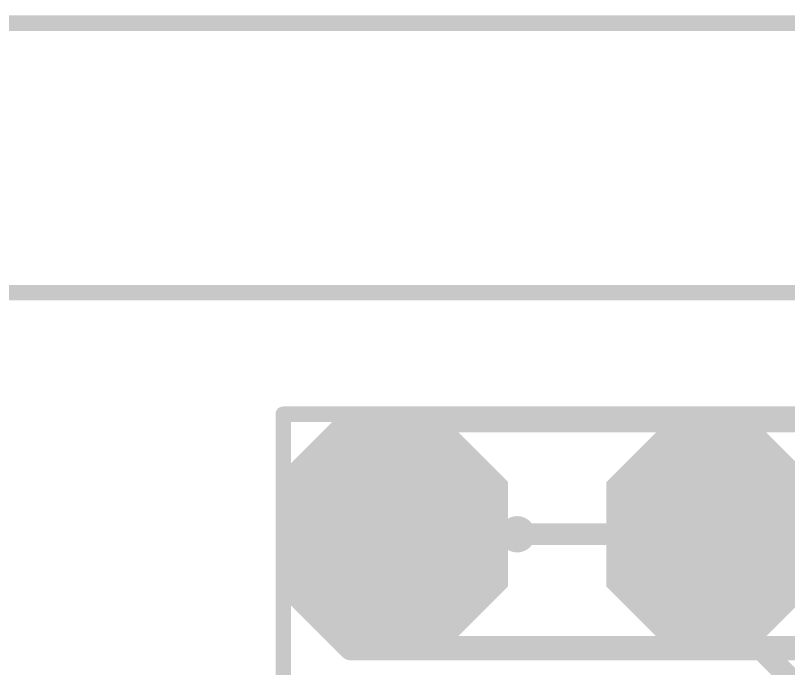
# Model space of a CAD drawing. Header units: inches. Extents: x 28 to 136, y 32 to 73.
# Drawn here: x 35.89 to 42.27, y 67.12 to 72.5 of the extents above; entities that cross this region are included whole.
import ezdxf

# ---------------------------------------------------------------- set-up
doc = ezdxf.new("R2010")
doc.units = ezdxf.units.IN
for name, color, linetype in [('Board Outline', 216, 'Continuous'), ('Bottom Layer', 5, 'Continuous'), ('Top Layer', 1, 'Continuous'), ('Top Overlay', 2, 'Continuous'), ('Top Paste', 8, 'Continuous'), ('Top Solder', 216, 'Continuous'), ('Via Holes', 16, 'Continuous')]:
    doc.layers.add(name, color=color, linetype=linetype)

# ---------------------------------------------------------------- blocks, each defined once
blk = doc.blocks.new('5_T____P___46')
at = {"layer": 'Top Layer'}
for points in [[(8.001, 0.762), (7.239, 0.762), (6.858, 0.381), (6.858, -0.381), (7.239, -0.762), (8.001, -0.762), (8.382, -0.381), (8.382, 0.381)], [(9.779, -0.762), (10.541, -0.762), (10.922, -0.381), (10.922, 0.381), (10.541, 0.762), (9.779, 0.762), (9.398, 0.381), (9.398, -0.381)]]:
    blk.add_hatch(color=1, dxfattribs=at).paths.add_polyline_path(points)
at = {"layer": 'Top Paste'}
for points in [[(8.001, 0.762), (7.239, 0.762), (6.858, 0.381), (6.858, -0.381), (7.239, -0.762), (8.001, -0.762), (8.382, -0.381), (8.382, 0.381)], [(9.779, -0.762), (10.541, -0.762), (10.922, -0.381), (10.922, 0.381), (10.541, 0.762), (9.779, 0.762), (9.398, 0.381), (9.398, -0.381)]]:
    blk.add_hatch(color=8, dxfattribs=at).paths.add_polyline_path(points)
at = {"layer": 'Top Solder'}
for points in [[(8.0518, 0.8636), (7.1882, 0.8636), (6.7564, 0.4318), (6.7564, -0.4318), (7.1882, -0.8636), (8.0518, -0.8636), (8.4836, -0.4318), (8.4836, 0.4318)], [(9.7282, -0.8636), (10.5918, -0.8636), (11.0236, -0.4318), (11.0236, 0.4318), (10.5918, 0.8636), (9.7282, 0.8636), (9.2964, 0.4318), (9.2964, -0.4318)]]:
    blk.add_hatch(color=216, dxfattribs=at).paths.add_polyline_path(points)
at = {"layer": 'Top Overlay', "const_width": 0.2}
for points in [[(10.5918, 0.9398), (-0.4318, 0.9398)], [(11.0998, 0.4318), (10.5918, 0.9398)], [(11.0998, 0.4318), (11.0998, -0.4318)], [(11.0998, -0.4318), (10.5918, -0.9398)], [(10.5918, -0.9398), (-0.4318, -0.9398)]]:
    blk.add_lwpolyline(points, dxfattribs=at)
at = {"layer": 'Top Overlay', "const_width": 0.1}
for points in [[(10.5418, 0.9398, 1), (10.6418, 0.9398, 1)], [(10.5418, 0.9398, 1), (10.6418, 0.9398, 1)], [(11.0498, 0.4318, 1), (11.1498, 0.4318, 1)], [(11.0498, 0.4318, 1), (11.1498, 0.4318, 1)], [(11.0498, -0.4318, 1), (11.1498, -0.4318, 1)], [(11.0498, -0.4318, 1), (11.1498, -0.4318, 1)], [(10.5418, -0.9398, 1), (10.6418, -0.9398, 1)], [(10.5418, -0.9398, 1), (10.6418, -0.9398, 1)]]:
    blk.add_lwpolyline(points, format="xyb", close=True, dxfattribs=at)

msp = doc.modelspace()

# ---------------------------------------------------------------- hatches: boundary and pattern name
at = {"layer": 'Bottom Layer'}
h = msp.add_hatch(color=5, dxfattribs=at)
edge = h.paths.add_edge_path()
edge.add_arc((40.0304, 68.2244), 0.15, 0, 360)
at = {"layer": 'Top Layer'}
h = msp.add_hatch(color=1, dxfattribs=at)
edge = h.paths.add_edge_path()
edge.add_arc((40.0304, 68.2244), 0.15, 0, 360)
at = {"layer": 'Via Holes'}
h = msp.add_hatch(color=7, dxfattribs=at)
edge = h.paths.add_edge_path()
edge.add_arc((40.0304, 68.2244), 0.075, 0, 360)

# ---------------------------------------------------------------- linework, layer by layer
at = {"layer": 'Board Outline', "const_width": 0.127}
for points in [[(27.7134, 72.4408), (136.2964, 72.4408)], [(38.1, 69.215), (65.1, 69.215)], [(38.1, 45.215), (38.1, 69.215)]]:
    msp.add_lwpolyline(points, dxfattribs=at)
at = {"layer": 'Board Outline', "const_width": 0.0635}
msp.add_lwpolyline([(38.0682, 69.215, 1), (38.1317, 69.215, 1)], format="xyb", close=True, dxfattribs=at)
msp.add_lwpolyline([(38.0682, 69.215, 1), (38.1317, 69.215, 1)], format="xyb", close=True, dxfattribs=at)
at = {"layer": 'Bottom Layer', "const_width": 0.1778}
for points in [[(40.0304, 68.2244), (41.0942, 68.2244)], [(41.0942, 68.2244), (44.1435, 65.175)]]:
    msp.add_lwpolyline(points, dxfattribs=at)
at = {"layer": 'Bottom Layer', "const_width": 0.0889}
for points in [[(39.986, 68.2244, 1), (40.0748, 68.2244, 1)], [(41.0497, 68.2244, 1), (41.1386, 68.2244, 1)], [(41.0497, 68.2244, 1), (41.1386, 68.2244, 1)]]:
    msp.add_lwpolyline(points, format="xyb", close=True, dxfattribs=at)
at = {"layer": 'Top Layer', "const_width": 0.1778}
for points in [[(39.0906, 68.2244), (40.0304, 68.2244)], [(41.6306, 68.2244), (42.5704, 68.2244)]]:
    msp.add_lwpolyline(points, dxfattribs=at)
at = {"layer": 'Top Layer', "const_width": 0.0889}
for points in [[(39.0461, 68.2244, 1), (39.135, 68.2244, 1)], [(39.986, 68.2244, 1), (40.0748, 68.2244, 1)], [(41.5862, 68.2244, 1), (41.675, 68.2244, 1)]]:
    msp.add_lwpolyline(points, format="xyb", close=True, dxfattribs=at)
at = {"layer": 'Top Overlay', "const_width": 0.127}
msp.add_lwpolyline([(29.681, 70.2182), (124.1602, 70.2182)], dxfattribs=at)

# ---------------------------------------------------------------- block references
at = {"rotation": 180}
msp.add_blockref('5_T____P___46', (49.2506, 68.2244), dxfattribs=at)

doc.saveas('drawing.dxf')
